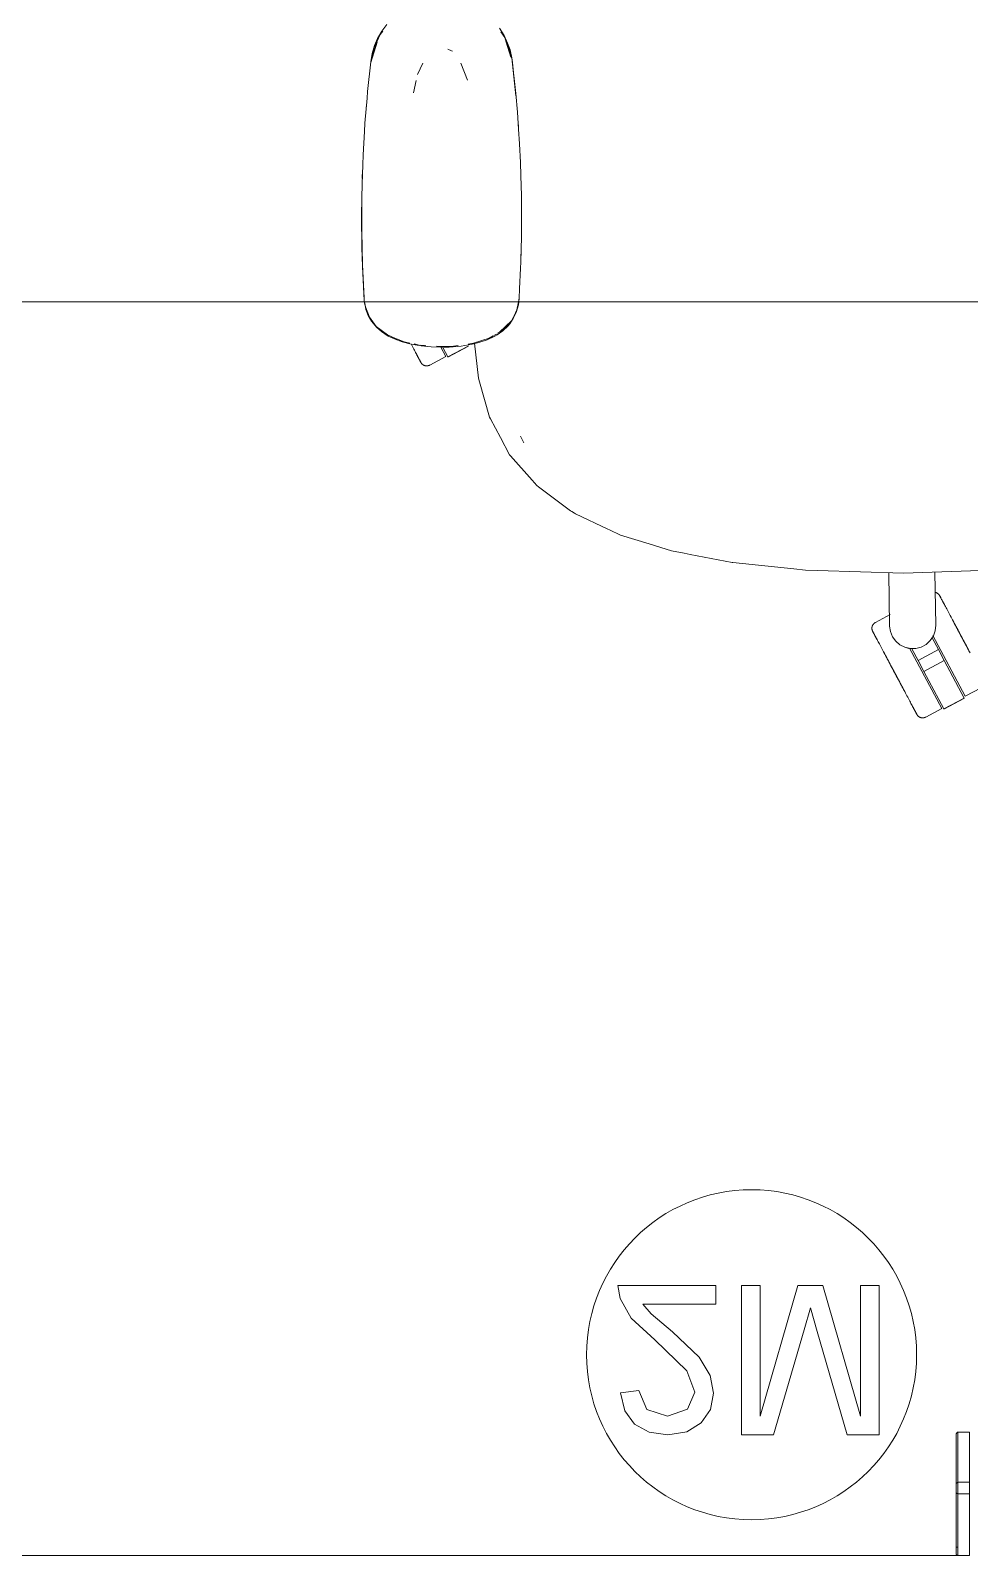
# Model space of a CAD drawing. Header units: millimetres. Extents: x 79795 to 317870, y -36033 to 97293.
# Drawn here: x 157455 to 158024, y 20720 to 21645 of the extents above; entities that cross this region are included whole.
import ezdxf

# ---------------------------------------------------------------- set-up
doc = ezdxf.new("R2010")
doc.units = ezdxf.units.MM
doc.header["$MEASUREMENT"] = 0
doc.layers.add('G-IMPT', color=8, linetype='CONTINUOUS', lineweight=9)
doc.layers.add('I-FURN', color=8, linetype='CONTINUOUS', lineweight=9)

msp = doc.modelspace()

# ---------------------------------------------------------------- linework, layer by layer
at = {"layer": 'G-IMPT'}
for p, q in [((157662.8, 21634.19), (157666.54, 21642.25)), ((157664.93, 21639.88), (157663.12, 21635.64)), ((157664.93, 21639.88), (157667.44, 21644.32)), ((157668.13, 21644.36), (157666.54, 21642.25)), ((157670.44, 21648.4), (157667.44, 21644.32)), ((157741.53, 21641.71), (157738.8, 21646.04)), ((157741.92, 21640.39), (157739.5, 21643.97)), ((157741.53, 21641.71), (157743.72, 21637.13)), ((157745.53, 21631.17), (157741.92, 21640.39)), ((157741.92, 21640.39), (157742.83, 21637.68)), ((157741.92, 21640.39), (157745.74, 21628.54)), ((157660.76, 21625.22), (157664.59, 21637.68)), ((157660.76, 21625.73), (157661.65, 21630.78)), ((157662.8, 21634.19), (157660.88, 21625.79)), ((157663.12, 21635.64), (157661.65, 21630.78)), ((157664.59, 21637.68), (157661.67, 21628.54)), ((157707.53, 21633.48), (157709.76, 21632.47)), ((157709.76, 21632.47), (157710.21, 21632.17)), ((157742.83, 21637.68), (157745.74, 21628.54)), ((157743.72, 21637.13), (157745.17, 21633)), ((157746.32, 21628.04), (157745.17, 21633)), ((157746.11, 21628.11), (157745.53, 21631.17)), ((157658.85, 21607.81), (157660.76, 21625.73)), ((157660.76, 21625.22), (157661.67, 21628.54)), ((157692.33, 21624.85), (157689.06, 21618.07)), ((157719.43, 21614.52), (157715.28, 21624.94)), ((157746.32, 21628.04), (157748.78, 21605.08)), ((157746.32, 21628.04), (157746.66, 21625.22)), ((157746.32, 21628.04), (157748.68, 21606.6)), ((157748.78, 21605.08), (157746.66, 21625.22)), ((157686.72, 21607.02), (157688.3, 21614.45)), ((157657.26, 21588.62), (157658.5, 21603.68)), ((157658.5, 21603.68), (157658.85, 21607.81)), ((157748.68, 21606.6), (157749.66, 21595.21)), ((157657.91, 21596.8), (157658.08, 21598.48)), ((157750.39, 21584.92), (157749.66, 21595.21)), ((157657.26, 21588.62), (157656.93, 21583.53)), ((157750.25, 21586.96), (157750.12, 21588.38)), ((157750.25, 21586.96), (157750.34, 21585.06)), ((157750.39, 21584.92), (157750.95, 21576.05)), ((157656.93, 21583.53), (157656.12, 21569.39)), ((157751.49, 21564.74), (157750.95, 21576.05)), ((157655.87, 21563.37), (157656.12, 21569.39)), ((157655.87, 21563.37), (157655.48, 21551.61)), ((157655.62, 21556.55), (157655.6, 21555.05)), ((157655.73, 21558.48), (157655.62, 21556.55)), ((157751.49, 21564.74), (157751.79, 21556.86)), ((157752.08, 21544.55), (157751.79, 21556.86)), ((157655.31, 21543.19), (157655.48, 21551.61)), ((157751.87, 21552.99), (157751.94, 21551.33)), ((157751.94, 21551.33), (157751.94, 21549.25)), ((157655.31, 21543.19), (157655.22, 21532.4)), ((157655.31, 21543.19), (157655.27, 21523.01)), ((157655.31, 21543.19), (157655.43, 21513.17)), ((157752.08, 21544.55), (157752.15, 21539.08)), ((157752.16, 21524.37), (157752.15, 21539.08)), ((157655.43, 21513.17), (157655.22, 21532.4)), ((157655.27, 21523.01), (157655.43, 21513.17)), ((157655.27, 21523.01), (157655.77, 21501.61)), ((157655.27, 21523.01), (157655.73, 21502.82)), ((157655.31, 21523.91), (157655.29, 21520.97)), ((157655.29, 21520.97), (157655.36, 21519.06)), ((157752.11, 21519.86), (157751.73, 21504.19)), ((157752.11, 21519.86), (157752.16, 21524.37)), ((157655.43, 21513.17), (157655.77, 21501.61)), ((157751.79, 21507.59), (157751.93, 21510.91)), ((157751.93, 21513.13), (157751.93, 21510.91)), ((157655.77, 21501.61), (157655.73, 21502.82)), ((157655.73, 21502.82), (157656.82, 21481.04)), ((157655.73, 21502.82), (157656.71, 21482.64)), ((157655.77, 21501.61), (157656.82, 21481.04)), ((157751.73, 21504.19), (157751.61, 21500.64)), ((157750.99, 21488.08), (157751.61, 21500.64)), ((157656.82, 21481.04), (157656.71, 21482.64)), ((157750.28, 21480.34), (157750.71, 21482.64)), ((157750.99, 21488.08), (157750.71, 21482.42)), ((157656.82, 21481.04), (157657.07, 21479.39)), ((157657.54, 21477.17), (157657.06, 21480.34)), ((157657.52, 21477), (157657.07, 21479.39)), ((157657.52, 21477), (157657.88, 21475.65)), ((157657.54, 21477.17), (157659.95, 21470.98)), ((157659.28, 21472.01), (157657.88, 21475.65)), ((157747.15, 21470.13), (157749.14, 21474.46)), ((157747.41, 21471.4), (157749.34, 21475.3)), ((157750.21, 21478.41), (157749.14, 21474.46)), ((157749.34, 21475.3), (157750.28, 21480.34)), ((157750.45, 21480.34), (157750.21, 21478.41)), ((157750.71, 21482.42), (157750.45, 21480.34)), ((157659.28, 21472.01), (157661.24, 21468.57)), ((157659.95, 21470.98), (157664.11, 21465.35)), ((157661.24, 21468.57), (157664.31, 21464.84)), ((157664.11, 21465.35), (157670.9, 21460.14)), ((157667.35, 21462.17), (157664.31, 21464.84)), ((157738.74, 21461.9), (157746.13, 21468.8)), ((157740.36, 21463.31), (157743.9, 21466.39)), ((157743.82, 21465.59), (157740.77, 21462.72)), ((157740.83, 21463.09), (157746.13, 21468.8)), ((157743.82, 21465.59), (157744.95, 21466.91)), ((157746.13, 21468.8), (157743.9, 21466.39)), ((157747.15, 21470.13), (157744.95, 21466.91)), ((157747.23, 21471.04), (157746.13, 21468.8)), ((157671.4, 21459.51), (157667.35, 21462.17)), ((157670.9, 21460.14), (157675.3, 21458.3)), ((157671.4, 21459.51), (157675.47, 21457.53)), ((157680.92, 21455.97), (157675.3, 21458.3)), ((157679.81, 21455.94), (157675.47, 21457.53)), ((157679.81, 21455.94), (157685.29, 21454.51)), ((157680.92, 21455.97), (157684.38, 21455.26)), ((157719.84, 21454.64), (157723.13, 21455.1)), ((157726.22, 21455.53), (157722.29, 21454.55)), ((157723.13, 21455.1), (157732.52, 21458.13)), ((157723.64, 21455.22), (157726.05, 21433.94)), ((157726.22, 21455.53), (157731.3, 21457.27)), ((157731.3, 21457.27), (157735.94, 21459.47)), ((157732.52, 21458.13), (157734.98, 21459.6)), ((157735.44, 21459.88), (157736.88, 21460.74)), ((157735.94, 21459.47), (157737.32, 21460.28)), ((157740.77, 21462.72), (157737.32, 21460.28)), ((157737.67, 21461.21), (157740.83, 21463.09)), ((157738.74, 21461.9), (157740.21, 21463.18)), ((157691.22, 21453.51), (157685.29, 21454.51)), ((157687.13, 21454.7), (157690.19, 21454.07)), ((157690.88, 21453.93), (157694.09, 21453.73)), ((157691.22, 21453.51), (157697.37, 21452.95)), ((157703.71, 21452.77), (157697.37, 21452.95)), ((157700.6, 21453.33), (157703.71, 21453.14)), ((157710.87, 21453.37), (157703.71, 21453.14)), ((157708.21, 21452.86), (157703.71, 21452.77)), ((157708.21, 21452.86), (157715.53, 21453.43)), ((157710.87, 21453.37), (157713.65, 21453.77)), ((157722.29, 21454.55), (157715.53, 21453.43)), ((157726.69, 21431.68), (157726.05, 21433.94)), ((157726.69, 21431.68), (157732.69, 21410.33)), ((157732.69, 21410.33), (157733.29, 21409.22)), ((157733.29, 21409.22), (157739.3, 21397.98)), ((157739.3, 21397.98), (157744.88, 21387.55)), ((157752.32, 21397.15), (157751.54, 21398.74)), ((157753.5, 21394.85), (157751.54, 21398.74)), ((157753.5, 21394.85), (157752.32, 21397.15)), ((157745.47, 21386.88), (157744.88, 21387.55)), ((157758.49, 21372.1), (157745.47, 21386.88)), ((157758.49, 21372.1), (157761.36, 21368.84)), ((157762.33, 21368.11), (157761.36, 21368.84)), ((157781.82, 21353.54), (157762.33, 21368.11)), ((157781.82, 21353.54), (157782.6, 21353.08)), ((157782.6, 21353.08), (157784.17, 21352.14)), ((157784.88, 21351.72), (157784.17, 21352.14)), ((157784.88, 21351.72), (157804.52, 21342.45)), ((157804.52, 21342.45), (157805.44, 21342.02)), ((157812.2, 21338.83), (157805.44, 21342.02)), ((157812.2, 21338.83), (157829.48, 21333.51)), ((157829.48, 21333.51), (157843.08, 21329.32)), ((157843.08, 21329.32), (157850.69, 21327.86)), ((157854.35, 21327.15), (157850.69, 21327.86)), ((157854.35, 21327.15), (157879.73, 21322.29)), ((157880.19, 21322.2), (157879.73, 21322.29)), ((157880.19, 21322.2), (157917.18, 21318.38)), ((157917.18, 21318.38), (157924.25, 21317.65)), ((157931.51, 21317.42), (157924.25, 21317.65)), ((157983.67, 21315.8), (157931.51, 21317.42)), ((158035.86, 21317.51), (157983.67, 21315.8))]:
    msp.add_line(p, q, dxfattribs=at)
at = {"layer": 'I-FURN'}
for p, q in [((158539.25, 21480.34), (156939.25, 21480.34)), ((156939.25, 21480.34), (158539.25, 21480.34)), ((157685.17, 21454.73), (157685.61, 21453.91)), ((157685.61, 21453.91), (157686.03, 21453.11)), ((157686.03, 21453.11), (157686.45, 21452.33)), ((157686.45, 21452.33), (157686.84, 21451.58)), ((157686.84, 21451.58), (157687.23, 21450.86)), ((157687.23, 21450.86), (157687.6, 21450.17)), ((157687.6, 21450.17), (157687.95, 21449.5)), ((157687.95, 21449.5), (157688.29, 21448.87)), ((157688.29, 21448.87), (157688.61, 21448.27)), ((157688.77, 21447.96), (157688.46, 21448.54)), ((157688.61, 21448.27), (157688.91, 21447.7)), ((157689.07, 21447.41), (157688.77, 21447.96)), ((157688.91, 21447.7), (157689.19, 21447.16)), ((157689.34, 21446.89), (157689.07, 21447.41)), ((157689.19, 21447.16), (157689.46, 21446.66)), ((157689.6, 21446.41), (157689.34, 21446.89)), ((157689.46, 21446.66), (157689.71, 21446.2)), ((157689.83, 21445.96), (157689.6, 21446.41)), ((157689.71, 21446.2), (157689.94, 21445.77)), ((157690.05, 21445.55), (157689.83, 21445.96)), ((157689.94, 21445.77), (157690.15, 21445.37)), ((157690.25, 21445.18), (157690.05, 21445.55)), ((157696.56, 21441.9), (157706.24, 21447.05)), ((157706.24, 21447.05), (157703.25, 21452.68)), ((157707.47, 21446.86), (157704.66, 21452.16)), ((157719.84, 21453.44), (157707.47, 21446.86)), ((157707.57, 21446.69), (157719.93, 21453.27)), ((157719.79, 21453.53), (157719.84, 21453.44)), ((157690.15, 21445.37), (157690.34, 21445.02)), ((157690.43, 21444.84), (157690.25, 21445.18)), ((157690.34, 21445.02), (157690.5, 21444.7)), ((157690.59, 21444.54), (157690.43, 21444.84)), ((157690.5, 21444.7), (157690.65, 21444.42)), ((157690.72, 21444.29), (157690.59, 21444.54)), ((157690.65, 21444.42), (157690.78, 21444.18)), ((157690.84, 21444.07), (157690.72, 21444.29)), ((157690.78, 21444.18), (157690.89, 21443.98)), ((157690.94, 21443.89), (157690.84, 21444.07)), ((157690.89, 21443.98), (157690.97, 21443.82)), ((157691.01, 21443.75), (157690.94, 21443.89)), ((157690.97, 21443.82), (157691.04, 21443.7)), ((157691.06, 21443.65), (157691.01, 21443.75)), ((157691.04, 21443.7), (157691.08, 21443.61)), ((157691.1, 21443.59), (157691.06, 21443.65)), ((157691.08, 21443.61), (157691.1, 21443.57)), ((157691.11, 21443.57), (157691.1, 21443.59)), ((157691.1, 21443.57), (157691.11, 21443.57)), ((157691.13, 21443.53), (157691.11, 21443.57)), ((157691.21, 21443.39), (157691.13, 21443.53)), ((157691.29, 21443.25), (157691.21, 21443.39)), ((157691.38, 21443.12), (157691.29, 21443.25)), ((157691.48, 21442.99), (157691.38, 21443.12)), ((157691.58, 21442.86), (157691.48, 21442.99)), ((157691.69, 21442.74), (157691.58, 21442.86)), ((157691.8, 21442.62), (157691.69, 21442.74)), ((157691.92, 21442.51), (157691.8, 21442.62)), ((157692.04, 21442.4), (157691.92, 21442.51)), ((157692.16, 21442.3), (157692.04, 21442.4)), ((157692.29, 21442.2), (157692.16, 21442.3)), ((157692.42, 21442.11), (157692.29, 21442.2)), ((157692.56, 21442.02), (157692.42, 21442.11)), ((157692.69, 21441.94), (157692.56, 21442.02)), ((157692.84, 21441.87), (157692.69, 21441.94)), ((157692.98, 21441.8), (157692.84, 21441.87)), ((157693.13, 21441.73), (157692.98, 21441.8)), ((157693.28, 21441.67), (157693.13, 21441.73)), ((157693.43, 21441.62), (157693.28, 21441.67)), ((157693.59, 21441.57), (157693.43, 21441.62)), ((157693.74, 21441.53), (157693.59, 21441.57)), ((157693.9, 21441.5), (157693.74, 21441.53)), ((157694.06, 21441.47), (157693.9, 21441.5)), ((157694.22, 21441.45), (157694.06, 21441.47)), ((157694.38, 21441.44), (157694.22, 21441.45)), ((157694.54, 21441.43), (157694.38, 21441.44)), ((157694.7, 21441.43), (157694.54, 21441.43)), ((157694.86, 21441.43), (157694.7, 21441.43)), ((157695.02, 21441.44), (157694.86, 21441.43)), ((157695.18, 21441.46), (157695.02, 21441.44)), ((157695.34, 21441.48), (157695.18, 21441.46)), ((157695.5, 21441.51), (157695.34, 21441.48)), ((157695.66, 21441.55), (157695.5, 21441.51)), ((157695.81, 21441.59), (157695.66, 21441.55)), ((157695.97, 21441.64), (157695.81, 21441.59)), ((157696.12, 21441.7), (157695.97, 21441.64)), ((157696.27, 21441.76), (157696.12, 21441.7)), ((157696.41, 21441.83), (157696.27, 21441.76)), ((157696.56, 21441.9), (157696.41, 21441.83)), ((157975.21, 21283.74), (157974.65, 21316.08)), ((158002.63, 21316.42), (158003.19, 21284.23)), ((158002.9, 21304.11), (158003.06, 21304.07)), ((158003.06, 21304.07), (158003.21, 21304.02)), ((158003.21, 21304.02), (158003.37, 21303.97)), ((158003.37, 21303.97), (158003.52, 21303.91)), ((158003.52, 21303.91), (158003.66, 21303.85)), ((158003.66, 21303.85), (158003.81, 21303.78)), ((158003.81, 21303.78), (158003.95, 21303.7)), ((158003.95, 21303.7), (158004.09, 21303.62)), ((158004.09, 21303.62), (158004.23, 21303.53)), ((158004.23, 21303.53), (158004.36, 21303.44)), ((158004.36, 21303.44), (158004.49, 21303.34)), ((158004.49, 21303.34), (158004.61, 21303.24)), ((158004.61, 21303.24), (158004.73, 21303.13)), ((158004.73, 21303.13), (158004.85, 21303.02)), ((158004.85, 21303.02), (158004.96, 21302.9)), ((158004.96, 21302.9), (158005.06, 21302.78)), ((158005.06, 21302.78), (158005.16, 21302.65)), ((158005.16, 21302.65), (158005.26, 21302.52)), ((158005.26, 21302.52), (158005.35, 21302.39)), ((158005.35, 21302.39), (158005.44, 21302.26)), ((158005.44, 21302.26), (158005.52, 21302.12)), ((158005.52, 21302.12), (158005.54, 21302.08)), ((158005.54, 21302.08), (158005.55, 21302.06)), ((158005.54, 21302.07), (158005.54, 21302.08)), ((158005.56, 21302.03), (158005.54, 21302.07)), ((158005.55, 21302.06), (158005.58, 21302)), ((158005.61, 21301.95), (158005.56, 21302.03)), ((158005.58, 21302), (158005.63, 21301.9)), ((158005.67, 21301.83), (158005.61, 21301.95)), ((158005.63, 21301.9), (158005.71, 21301.76)), ((158005.76, 21301.66), (158005.67, 21301.83)), ((158005.71, 21301.76), (158005.8, 21301.58)), ((158005.86, 21301.46), (158005.76, 21301.66)), ((158005.8, 21301.58), (158005.92, 21301.36)), ((158005.99, 21301.22), (158005.86, 21301.46)), ((158005.92, 21301.36), (158006.06, 21301.1)), ((158006.14, 21300.94), (158005.99, 21301.22)), ((158006.06, 21301.1), (158006.22, 21300.8)), ((158006.31, 21300.62), (158006.14, 21300.94)), ((158006.22, 21300.8), (158006.39, 21300.47)), ((158006.5, 21300.27), (158006.31, 21300.62)), ((158006.39, 21300.47), (158006.59, 21300.09)), ((158006.71, 21299.88), (158006.5, 21300.27)), ((158006.59, 21300.09), (158006.81, 21299.68)), ((158006.94, 21299.45), (158006.71, 21299.88)), ((158006.81, 21299.68), (158007.05, 21299.24)), ((158007.18, 21298.98), (158006.94, 21299.45)), ((158007.05, 21299.24), (158007.3, 21298.75)), ((158007.45, 21298.48), (158007.18, 21298.98)), ((158007.3, 21298.75), (158007.58, 21298.24)), ((158007.73, 21297.94), (158007.45, 21298.48)), ((158007.58, 21298.24), (158007.87, 21297.69)), ((158008.04, 21297.38), (158007.73, 21297.94)), ((158007.87, 21297.69), (158008.18, 21297.1)), ((157975.43, 21290.63), (157966.59, 21285.93)), ((158008.36, 21296.77), (158008.04, 21297.38)), ((158008.69, 21296.14), (158008.36, 21296.77)), ((158009.05, 21295.48), (158008.69, 21296.14)), ((158009.42, 21294.78), (158009.05, 21295.48)), ((158009.8, 21294.06), (158009.42, 21294.78)), ((158010.2, 21293.31), (158009.8, 21294.06)), ((158010.61, 21292.53), (158010.2, 21293.31)), ((158011.04, 21291.73), (158010.61, 21292.53)), ((158011.48, 21290.91), (158011.04, 21291.73)), ((158011.93, 21290.06), (158011.48, 21290.91)), ((158012.39, 21289.19), (158011.93, 21290.06)), ((158012.86, 21288.31), (158012.39, 21289.19)), ((157964.45, 21282.5), (157964.46, 21282.66)), ((157964.45, 21282.34), (157964.45, 21282.5)), ((157964.45, 21282.18), (157964.45, 21282.34)), ((157964.47, 21282.02), (157964.45, 21282.18)), ((157964.46, 21282.66), (157964.47, 21282.82)), ((157964.47, 21282.82), (157964.5, 21282.98)), ((157964.48, 21281.86), (157964.47, 21282.02)), ((157964.51, 21281.7), (157964.48, 21281.86)), ((157964.5, 21282.98), (157964.52, 21283.14)), ((157964.54, 21281.54), (157964.51, 21281.7)), ((157964.52, 21283.14), (157964.56, 21283.3)), ((157964.57, 21281.38), (157964.54, 21281.54)), ((157964.56, 21283.3), (157964.6, 21283.45)), ((157964.62, 21281.23), (157964.57, 21281.38)), ((157964.6, 21283.45), (157964.64, 21283.61)), ((157964.67, 21281.07), (157964.62, 21281.23)), ((157964.64, 21283.61), (157964.7, 21283.76)), ((157964.72, 21280.92), (157964.67, 21281.07)), ((157964.7, 21283.76), (157964.75, 21283.91)), ((157964.78, 21280.77), (157964.72, 21280.92)), ((157964.75, 21283.91), (157964.82, 21284.06)), ((157964.85, 21280.63), (157964.78, 21280.77)), ((157964.82, 21284.06), (157964.89, 21284.2)), ((157964.92, 21280.48), (157964.85, 21280.63)), ((157964.89, 21284.2), (157964.97, 21284.35)), ((157964.95, 21280.43), (157964.92, 21280.48)), ((157964.92, 21280.48), (157964.92, 21280.48)), ((157964.92, 21280.48), (157964.93, 21280.46)), ((157964.93, 21280.46), (157964.96, 21280.4)), ((157964.99, 21280.35), (157964.95, 21280.43)), ((157964.96, 21280.4), (157965.02, 21280.3)), ((157964.97, 21284.35), (157965.05, 21284.48)), ((157965.06, 21280.23), (157964.99, 21280.35)), ((157965.02, 21280.3), (157965.09, 21280.16)), ((157965.05, 21284.48), (157965.13, 21284.62)), ((157965.14, 21280.07), (157965.06, 21280.23)), ((157965.09, 21280.16), (157965.19, 21279.98)), ((157965.13, 21284.62), (157965.23, 21284.75)), ((157965.25, 21279.87), (157965.14, 21280.07)), ((157965.19, 21279.98), (157965.3, 21279.76)), ((157965.23, 21284.75), (157965.32, 21284.88)), ((157965.38, 21279.63), (157965.25, 21279.87)), ((157965.3, 21279.76), (157965.44, 21279.5)), ((157965.32, 21284.88), (157965.43, 21285)), ((157965.52, 21279.35), (157965.38, 21279.63)), ((157965.43, 21285), (157965.53, 21285.12)), ((157965.44, 21279.5), (157965.6, 21279.21)), ((157965.69, 21279.03), (157965.52, 21279.35)), ((157965.53, 21285.12), (157965.65, 21285.24)), ((157965.6, 21279.21), (157965.78, 21278.87)), ((157965.65, 21285.24), (157965.76, 21285.35)), ((157965.76, 21285.35), (157965.89, 21285.46)), ((157965.89, 21285.46), (157966.01, 21285.56)), ((157966.01, 21285.56), (157966.14, 21285.65)), ((157966.14, 21285.65), (157966.27, 21285.75)), ((157966.27, 21285.75), (157966.41, 21285.83)), ((157966.41, 21285.83), (157966.55, 21285.91)), ((157966.55, 21285.91), (157966.59, 21285.93)), ((157975.68, 21280.4), (157975.21, 21283.74)), ((157976.93, 21277.27), (157975.68, 21280.4)), ((158002.85, 21280.88), (158001.7, 21277.7)), ((158003.19, 21284.23), (158002.85, 21280.88)), ((158013.34, 21287.4), (158012.86, 21288.31)), ((158013.08, 21287.89), (158013.57, 21286.98)), ((158013.83, 21286.48), (158013.34, 21287.4)), ((158013.57, 21286.98), (158014.06, 21286.05)), ((158014.33, 21285.54), (158013.83, 21286.48)), ((158014.06, 21286.05), (158014.56, 21285.1)), ((158014.84, 21284.59), (158014.33, 21285.54)), ((158014.56, 21285.1), (158015.07, 21284.15)), ((158015.35, 21283.63), (158014.84, 21284.59)), ((158015.07, 21284.15), (158015.59, 21283.18)), ((158015.87, 21282.65), (158015.35, 21283.63)), ((158015.59, 21283.18), (158016.11, 21282.2)), ((158016.39, 21281.67), (158015.87, 21282.65)), ((158016.11, 21282.2), (158016.63, 21281.21)), ((158016.92, 21280.68), (158016.39, 21281.67)), ((158016.63, 21281.21), (158017.16, 21280.22)), ((158017.45, 21279.68), (158016.92, 21280.68)), ((158017.16, 21280.22), (158017.69, 21279.22)), ((158017.98, 21278.68), (158017.45, 21279.68)), ((158017.69, 21279.22), (158018.22, 21278.22)), ((157965.88, 21278.67), (157965.69, 21279.03)), ((157965.78, 21278.87), (157965.98, 21278.5)), ((157966.09, 21278.28), (157965.88, 21278.67)), ((157965.98, 21278.5), (157966.19, 21278.09)), ((157966.32, 21277.85), (157966.09, 21278.28)), ((157966.19, 21278.09), (157966.43, 21277.64)), ((157966.57, 21277.38), (157966.32, 21277.85)), ((157966.43, 21277.64), (157966.69, 21277.16)), ((157966.83, 21276.88), (157966.57, 21277.38)), ((157966.69, 21277.16), (157966.96, 21276.64)), ((157967.12, 21276.35), (157966.83, 21276.88)), ((157966.96, 21276.64), (157967.26, 21276.09)), ((157967.42, 21275.78), (157967.12, 21276.35)), ((157967.26, 21276.09), (157967.57, 21275.51)), ((157967.57, 21275.51), (157967.89, 21274.89)), ((157967.89, 21274.89), (157968.24, 21274.24)), ((157968.24, 21274.24), (157968.6, 21273.56)), ((157968.6, 21273.56), (157968.98, 21272.86)), ((157968.98, 21272.86), (157969.37, 21272.12)), ((157969.37, 21272.12), (157969.77, 21271.36)), ((157969.77, 21271.36), (157970.19, 21270.57)), ((157970.19, 21270.57), (157970.62, 21269.76)), ((157978.89, 21274.53), (157976.93, 21277.27)), ((157981.46, 21272.34), (157978.89, 21274.53)), ((157984.47, 21270.82), (157981.46, 21272.34)), ((157987.76, 21270.07), (157984.47, 21270.82)), ((158006.79, 21233.69), (157987.27, 21270.41)), ((157991.13, 21270.13), (157987.76, 21270.07)), ((157992.41, 21262.86), (157988.62, 21270)), ((157994.39, 21270.99), (157991.13, 21270.13)), ((157997.35, 21272.61), (157994.39, 21270.99)), ((157999.84, 21274.89), (157997.35, 21272.61)), ((158001.7, 21277.7), (157999.84, 21274.89)), ((158000.98, 21276.57), (158004.78, 21269.43)), ((158020.92, 21241.2), (158001.38, 21277.95)), ((158018.51, 21277.67), (158017.98, 21278.68)), ((158018.22, 21278.22), (158018.76, 21277.21)), ((158019.05, 21276.67), (158018.51, 21277.67)), ((158018.76, 21277.21), (158019.29, 21276.21)), ((158019.58, 21275.66), (158019.05, 21276.67)), ((158019.29, 21276.21), (158019.83, 21275.2)), ((158020.11, 21274.66), (158019.58, 21275.66)), ((158019.83, 21275.2), (158020.36, 21274.2)), ((158020.65, 21273.66), (158020.11, 21274.66)), ((158020.36, 21274.2), (158020.89, 21273.2)), ((158021.17, 21272.67), (158020.65, 21273.66)), ((158020.89, 21273.2), (158021.42, 21272.21)), ((158021.7, 21271.68), (158021.17, 21272.67)), ((158021.42, 21272.21), (158021.94, 21271.23)), ((158022.22, 21270.7), (158021.7, 21271.68)), ((158021.94, 21271.23), (158022.46, 21270.25)), ((158022.74, 21269.73), (158022.22, 21270.7)), ((158022.46, 21270.25), (158022.97, 21269.29)), ((157970.62, 21269.76), (157971.07, 21268.93)), ((157971.31, 21268.47), (157970.86, 21269.31)), ((157971.07, 21268.93), (157971.52, 21268.07)), ((157971.77, 21267.6), (157971.31, 21268.47)), ((157971.52, 21268.07), (157971.99, 21267.19)), ((157972.24, 21266.71), (157971.77, 21267.6)), ((157971.99, 21267.19), (157972.46, 21266.3)), ((157972.73, 21265.8), (157972.24, 21266.71)), ((157972.46, 21266.3), (157972.95, 21265.38)), ((157973.22, 21264.88), (157972.73, 21265.8)), ((157972.95, 21265.38), (157973.44, 21264.45)), ((157973.71, 21263.94), (157973.22, 21264.88)), ((157973.44, 21264.45), (157973.95, 21263.51)), ((157974.22, 21262.99), (157973.71, 21263.94)), ((157973.95, 21263.51), (157974.46, 21262.55)), ((157974.73, 21262.03), (157974.22, 21262.99)), ((157974.46, 21262.55), (157974.97, 21261.58)), ((157975.25, 21261.06), (157974.73, 21262.03)), ((157974.97, 21261.58), (157975.49, 21260.6)), ((157975.77, 21260.07), (157975.25, 21261.06)), ((158004.78, 21269.43), (157992.41, 21262.86)), ((157995.95, 21256.21), (157992.41, 21262.86)), ((158008.31, 21262.79), (157995.95, 21256.21)), ((158004.78, 21269.43), (158008.31, 21262.79)), ((158008.31, 21262.79), (158020.38, 21240.08)), ((158023.24, 21268.78), (158022.74, 21269.73)), ((158022.97, 21269.29), (158023.48, 21268.34)), ((158023.75, 21267.83), (158023.24, 21268.78)), ((158023.48, 21268.34), (158023.97, 21267.4)), ((157975.49, 21260.6), (157976.02, 21259.62)), ((157976.3, 21259.08), (157975.77, 21260.07)), ((157976.02, 21259.62), (157976.54, 21258.62)), ((157976.83, 21258.08), (157976.3, 21259.08)), ((157976.54, 21258.62), (157977.08, 21257.62)), ((157977.36, 21257.08), (157976.83, 21258.08)), ((157977.08, 21257.62), (157977.61, 21256.62)), ((157977.9, 21256.08), (157977.36, 21257.08)), ((157977.61, 21256.62), (157978.14, 21255.62)), ((157978.43, 21255.07), (157977.9, 21256.08)), ((157978.14, 21255.62), (157978.68, 21254.61)), ((157978.97, 21254.07), (157978.43, 21255.07)), ((157978.68, 21254.61), (157979.21, 21253.61)), ((157979.5, 21253.06), (157978.97, 21254.07)), ((157979.21, 21253.61), (157979.74, 21252.6)), ((157980.03, 21252.07), (157979.5, 21253.06)), ((157979.74, 21252.6), (157980.27, 21251.61)), ((157980.56, 21251.07), (157980.03, 21252.07)), ((157980.27, 21251.61), (157980.8, 21250.62)), ((158008.02, 21233.51), (157995.95, 21256.21)), ((157981.08, 21250.08), (157980.56, 21251.07)), ((157980.8, 21250.62), (157981.32, 21249.63)), ((157981.6, 21249.11), (157981.08, 21250.08)), ((157981.32, 21249.63), (157981.84, 21248.66)), ((157982.12, 21248.14), (157981.6, 21249.11)), ((157981.84, 21248.66), (157982.35, 21247.69)), ((157982.63, 21247.18), (157982.12, 21248.14)), ((157982.35, 21247.69), (157982.86, 21246.74)), ((157983.13, 21246.24), (157982.63, 21247.18)), ((157982.86, 21246.74), (157983.36, 21245.81)), ((157983.62, 21245.31), (157983.13, 21246.24)), ((157983.36, 21245.81), (157983.85, 21244.88)), ((157984.11, 21244.39), (157983.62, 21245.31)), ((157983.85, 21244.88), (157984.33, 21243.98)), ((157984.33, 21243.98), (157984.8, 21243.09)), ((157984.8, 21243.09), (157985.26, 21242.22)), ((157985.26, 21242.22), (157985.71, 21241.38)), ((158020.92, 21241.2), (158030.6, 21246.35)), ((157985.71, 21241.38), (157986.15, 21240.55)), ((157986.15, 21240.55), (157986.58, 21239.75)), ((157986.58, 21239.75), (157986.99, 21238.97)), ((157986.99, 21238.97), (157987.39, 21238.22)), ((157987.39, 21238.22), (157987.77, 21237.5)), ((157987.77, 21237.5), (157988.14, 21236.81)), ((157988.14, 21236.81), (157988.5, 21236.14)), ((157988.5, 21236.14), (157988.83, 21235.51)), ((157988.83, 21235.51), (157989.15, 21234.91)), ((157989.15, 21234.91), (157989.46, 21234.34)), ((157989.32, 21234.6), (157989.17, 21234.87)), ((157989.61, 21234.05), (157989.32, 21234.6)), ((157989.46, 21234.34), (157989.74, 21233.8)), ((157989.89, 21233.53), (157989.61, 21234.05)), ((157989.74, 21233.8), (157990.01, 21233.3)), ((157990.14, 21233.05), (157989.89, 21233.53)), ((157990.01, 21233.3), (157990.25, 21232.84)), ((157990.38, 21232.6), (157990.14, 21233.05)), ((157997.1, 21228.54), (158006.79, 21233.69)), ((158020.38, 21240.08), (158008.02, 21233.51)), ((158008.11, 21233.34), (158020.47, 21239.91)), ((157990.25, 21232.84), (157990.48, 21232.41)), ((157990.6, 21232.19), (157990.38, 21232.6)), ((157990.48, 21232.41), (157990.69, 21232.01)), ((157990.8, 21231.82), (157990.6, 21232.19)), ((157990.69, 21232.01), (157990.88, 21231.66)), ((157990.97, 21231.48), (157990.8, 21231.82)), ((157990.88, 21231.66), (157991.05, 21231.34)), ((157991.13, 21231.19), (157990.97, 21231.48)), ((157991.05, 21231.34), (157991.2, 21231.06)), ((157991.27, 21230.93), (157991.13, 21231.19)), ((157991.2, 21231.06), (157991.33, 21230.82)), ((157991.39, 21230.71), (157991.27, 21230.93)), ((157991.33, 21230.82), (157991.43, 21230.62)), ((157991.48, 21230.53), (157991.39, 21230.71)), ((157991.43, 21230.62), (157991.52, 21230.46)), ((157991.56, 21230.39), (157991.48, 21230.53)), ((157991.52, 21230.46), (157991.58, 21230.34)), ((157991.61, 21230.29), (157991.56, 21230.39)), ((157991.58, 21230.34), (157991.63, 21230.25)), ((157991.64, 21230.23), (157991.61, 21230.29)), ((157991.63, 21230.25), (157991.65, 21230.21)), ((157991.65, 21230.21), (157991.64, 21230.23)), ((157991.67, 21230.17), (157991.65, 21230.21)), ((157991.65, 21230.21), (157991.65, 21230.21)), ((157991.75, 21230.03), (157991.67, 21230.17)), ((157991.84, 21229.89), (157991.75, 21230.03)), ((157991.93, 21229.76), (157991.84, 21229.89)), ((157992.03, 21229.63), (157991.93, 21229.76)), ((157992.13, 21229.5), (157992.03, 21229.63)), ((157992.23, 21229.38), (157992.13, 21229.5)), ((157992.34, 21229.27), (157992.23, 21229.38)), ((157992.46, 21229.15), (157992.34, 21229.27)), ((157992.58, 21229.05), (157992.46, 21229.15)), ((157992.7, 21228.94), (157992.58, 21229.05)), ((157992.83, 21228.85), (157992.7, 21228.94)), ((157992.96, 21228.75), (157992.83, 21228.85)), ((157993.1, 21228.67), (157992.96, 21228.75)), ((157993.24, 21228.58), (157993.1, 21228.67)), ((157993.38, 21228.51), (157993.24, 21228.58)), ((157993.53, 21228.44), (157993.38, 21228.51)), ((157993.67, 21228.37), (157993.53, 21228.44)), ((157993.82, 21228.31), (157993.67, 21228.37)), ((157993.98, 21228.26), (157993.82, 21228.31)), ((157994.13, 21228.22), (157993.98, 21228.26)), ((157994.29, 21228.18), (157994.13, 21228.22)), ((157994.45, 21228.14), (157994.29, 21228.18)), ((157994.6, 21228.11), (157994.45, 21228.14)), ((157994.76, 21228.09), (157994.6, 21228.11)), ((157994.92, 21228.08), (157994.76, 21228.09)), ((157995.09, 21228.07), (157994.92, 21228.08)), ((157995.25, 21228.07), (157995.09, 21228.07)), ((157995.41, 21228.07), (157995.25, 21228.07)), ((157995.57, 21228.08), (157995.41, 21228.07)), ((157995.73, 21228.1), (157995.57, 21228.08)), ((157995.89, 21228.13), (157995.73, 21228.1)), ((157996.05, 21228.16), (157995.89, 21228.13)), ((157996.2, 21228.19), (157996.05, 21228.16)), ((157996.36, 21228.24), (157996.2, 21228.19)), ((157996.51, 21228.28), (157996.36, 21228.24)), ((157996.66, 21228.34), (157996.51, 21228.28)), ((157996.81, 21228.4), (157996.66, 21228.34)), ((157996.96, 21228.47), (157996.81, 21228.4)), ((157997.1, 21228.54), (157996.96, 21228.47)), ((157869.92, 20883.9), (157810.59, 20883.9)), ((157810.59, 20883.9), (157811.81, 20876.11)), ((157869.92, 20872.6), (157869.92, 20883.9)), ((157885.46, 20883.9), (157885.46, 20793.49)), ((157896.77, 20883.9), (157885.46, 20883.9)), ((157919.48, 20883.9), (157896.77, 20804.79)), ((157896.77, 20804.79), (157896.77, 20883.9)), ((157934.8, 20883.9), (157919.48, 20883.9)), ((157957.51, 20804.79), (157934.8, 20883.9)), ((157968.81, 20883.9), (157957.51, 20883.9)), ((157957.51, 20883.9), (157957.51, 20804.79)), ((157968.81, 20793.49), (157968.81, 20883.9)), ((157811.81, 20876.11), (157818.67, 20864.12)), ((157830.63, 20866.85), (157825.54, 20872.6)), ((157825.54, 20872.6), (157869.92, 20872.6)), ((157818.67, 20864.12), (157832.82, 20851.02)), ((157843.64, 20855.98), (157830.63, 20866.85)), ((157923.41, 20857.22), (157927.14, 20870.53)), ((157927.14, 20870.53), (157931.18, 20856.11)), ((157859.83, 20840.5), (157843.64, 20855.98)), ((157904.91, 20793.49), (157923.41, 20857.22)), ((157931.18, 20856.11), (157949.37, 20793.49)), ((157832.82, 20851.02), (157852.33, 20832.19)), ((157866.5, 20829.42), (157859.83, 20840.5)), ((157852.33, 20832.19), (157857.21, 20819.39)), ((157868.51, 20818.7), (157866.5, 20829.42)), ((157823.31, 20820.33), (157812.01, 20818.92)), ((157812.01, 20818.92), (157814.75, 20807.99)), ((157828.06, 20808.92), (157823.31, 20820.33)), ((157857.21, 20819.39), (157852.61, 20809.02)), ((157866.65, 20808.85), (157868.51, 20818.7)), ((157814.75, 20807.99), (157820.67, 20800.01)), ((157840.59, 20804.79), (157828.06, 20808.92)), ((157852.61, 20809.02), (157840.59, 20804.79)), ((157861.06, 20800.73), (157866.65, 20808.85)), ((157820.67, 20800.01), (157829.47, 20795.12)), ((157852.28, 20795.3), (157861.06, 20800.73)), ((157829.47, 20795.12), (157840.83, 20793.49)), ((157840.83, 20793.49), (157852.28, 20795.3)), ((157885.46, 20793.49), (157904.91, 20793.49)), ((157949.37, 20793.49), (157968.81, 20793.49)), ((158015.55, 20794.18), (158015.55, 20763.9)), ((158015.55, 20794.18), (158015.55, 20763.9)), ((158015.78, 20794.81), (158015.8, 20794.84)), ((158023.55, 20795.18), (158016.55, 20795.18)), ((158016.55, 20795), (158016.55, 20795.18)), ((158023.55, 20795.18), (158016.55, 20795.18)), ((158023.55, 20795.18), (158016.55, 20795.18)), ((158016.55, 20764.72), (158016.55, 20795)), ((158016.55, 20795), (158023.55, 20795)), ((158023.55, 20795), (158023.55, 20795.18)), ((158023.55, 20764.72), (158023.55, 20795)), ((158015.55, 20725.33), (158015.55, 20763.9)), ((158015.55, 20763.9), (158015.55, 20758.36)), ((158016.55, 20757.8), (158016.55, 20764.72)), ((158016.55, 20764.72), (158023.55, 20764.72)), ((158023.55, 20757.8), (158023.55, 20764.72)), ((158015.55, 20758.36), (158015.55, 20721.34)), ((158016.55, 20720.34), (158016.55, 20757.8)), ((158016.55, 20757.8), (158023.55, 20757.8)), ((158023.55, 20720.34), (158023.55, 20757.8)), ((158016.55, 20725.33), (158015.55, 20725.33)), ((158015.55, 20721.34), (158015.55, 20725.33)), ((157184.25, 20720.34), (158016.55, 20720.34)), ((158016.55, 20720.34), (157184.25, 20720.34)), ((158015.55, 20721.34), (158015.55, 20721.33)), ((158016.55, 20720.34), (158023.55, 20720.34)), ((158016.55, 20720.33), (158023.55, 20720.33))]:
    msp.add_line(p, q, dxfattribs=at)
at = {"layer": 'I-FURN', "flags": 128}
for points in [[(158016.05, 20795.04), (158016.08, 20795.06), (158016.12, 20795.08), (158016.15, 20795.1), (158016.19, 20795.11), (158016.23, 20795.12), (158016.27, 20795.14), (158016.31, 20795.15), (158016.34, 20795.16), (158016.38, 20795.16), (158016.42, 20795.17), (158016.46, 20795.17), (158016.5, 20795.18), (158016.54, 20795.18), (158016.55, 20795.18)], [(158015.55, 20763.9), (158015.55, 20763.81), (158015.55, 20763.71), (158015.55, 20763.6), (158015.55, 20763.49), (158015.55, 20763.38), (158015.55, 20763.26), (158015.55, 20763.14), (158015.55, 20763.01), (158015.55, 20762.88), (158015.55, 20762.75), (158015.55, 20762.61), (158015.55, 20762.47), (158015.55, 20762.33), (158015.55, 20762.18), (158015.55, 20762.03), (158015.55, 20761.88), (158015.55, 20761.73), (158015.55, 20761.57), (158015.55, 20761.42), (158015.55, 20761.26), (158015.55, 20761.1), (158015.55, 20760.94), (158015.55, 20760.78), (158015.55, 20760.62), (158015.55, 20760.46), (158015.55, 20760.3), (158015.55, 20760.14), (158015.55, 20759.99), (158015.55, 20759.83), (158015.55, 20759.67), (158015.55, 20759.52), (158015.55, 20759.36), (158015.55, 20759.21), (158015.55, 20759.07), (158015.55, 20758.92), (158015.55, 20758.78), (158015.55, 20758.64), (158015.55, 20758.5), (158015.55, 20758.36)], [(158015.55, 20758.36), (158015.55, 20755.58), (158015.55, 20752.88), (158015.55, 20750.27), (158015.55, 20747.75), (158015.55, 20745.32), (158015.55, 20742.99), (158015.55, 20740.76), (158015.55, 20738.64), (158015.55, 20736.62), (158015.55, 20734.72), (158015.55, 20732.93), (158015.55, 20731.26), (158015.55, 20729.71), (158015.55, 20728.28), (158015.55, 20726.98), (158015.55, 20725.81), (158015.55, 20724.76), (158015.55, 20723.85), (158015.55, 20723.07), (158015.55, 20722.42), (158015.55, 20721.91), (158015.55, 20721.53), (158015.55, 20721.34)], [(158015.55, 20721.33), (158015.55, 20721.34), (158015.55, 20721.35), (158015.55, 20721.36), (158015.55, 20721.38), (158015.55, 20721.41), (158015.55, 20721.45), (158015.55, 20721.49), (158015.55, 20721.54), (158015.55, 20721.59), (158015.55, 20721.65), (158015.55, 20721.71), (158015.55, 20721.78), (158015.55, 20721.86), (158015.55, 20721.94), (158015.55, 20722.03), (158015.55, 20722.12), (158015.55, 20722.22), (158015.55, 20722.33), (158015.55, 20722.43), (158015.55, 20722.55), (158015.55, 20722.66), (158015.55, 20722.78), (158015.55, 20722.91), (158015.55, 20723.04), (158015.55, 20723.17), (158015.55, 20723.31), (158015.55, 20723.45), (158015.55, 20723.59), (158015.55, 20723.74), (158015.55, 20723.88), (158015.55, 20724.03), (158015.55, 20724.19), (158015.55, 20724.34), (158015.55, 20724.5), (158015.55, 20724.65), (158015.55, 20724.81), (158015.55, 20724.97), (158015.55, 20725.13), (158015.55, 20725.29), (158015.55, 20725.33)], [(158016.55, 20720.33), (158016.51, 20720.33), (158016.47, 20720.34), (158016.43, 20720.34), (158016.39, 20720.35), (158016.36, 20720.35), (158016.32, 20720.36), (158016.28, 20720.37), (158016.24, 20720.38), (158016.2, 20720.4), (158016.16, 20720.41), (158016.13, 20720.43), (158016.09, 20720.45), (158016.06, 20720.46), (158016.02, 20720.49), (158015.99, 20720.51), (158015.96, 20720.53), (158015.93, 20720.56), (158015.89, 20720.58), (158015.86, 20720.61), (158015.84, 20720.64), (158015.81, 20720.67), (158015.78, 20720.7), (158015.76, 20720.73), (158015.73, 20720.76), (158015.71, 20720.79), (158015.69, 20720.83), (158015.67, 20720.86), (158015.65, 20720.9), (158015.64, 20720.93), (158015.62, 20720.97), (158015.61, 20721.01), (158015.6, 20721.05), (158015.59, 20721.08), (158015.58, 20721.12), (158015.57, 20721.16), (158015.56, 20721.2), (158015.56, 20721.24), (158015.56, 20721.28), (158015.55, 20721.32), (158015.55, 20721.33)]]:
    msp.add_lwpolyline(points, dxfattribs=at)
at = {"layer": 'I-FURN'}
for centre, radius, start, end in [((157989.21, 21283.8), 13.81, 252.66397, 257.65266), ((157891.53, 20842.03), 100, 0, 180), ((157891.53, 20842.03), 100, 180, 0)]:
    msp.add_arc(centre, radius, start, end, dxfattribs=at)
for centre, ratio, start_param, end_param in [((158016.55, 20794.18), 0.819152, 4.712389, 6.283185), ((158016.55, 20763.9), 0.819152, 4.712389, 6.283185), ((158016.55, 20758.36), 0.56467, 0, 1.570796), ((158016.55, 20721.34), 0.998113, 0, 1.570796)]:
    msp.add_ellipse(centre, major_axis=(-1, 0), ratio=ratio, start_param=start_param, end_param=end_param, dxfattribs=at)
msp.add_open_spline([(157986.84, 21270.19), (157986.41, 21270.27), (157985.99, 21270.37), (157985.57, 21270.48)], degree=3, dxfattribs=at)

doc.saveas('drawing.dxf')
